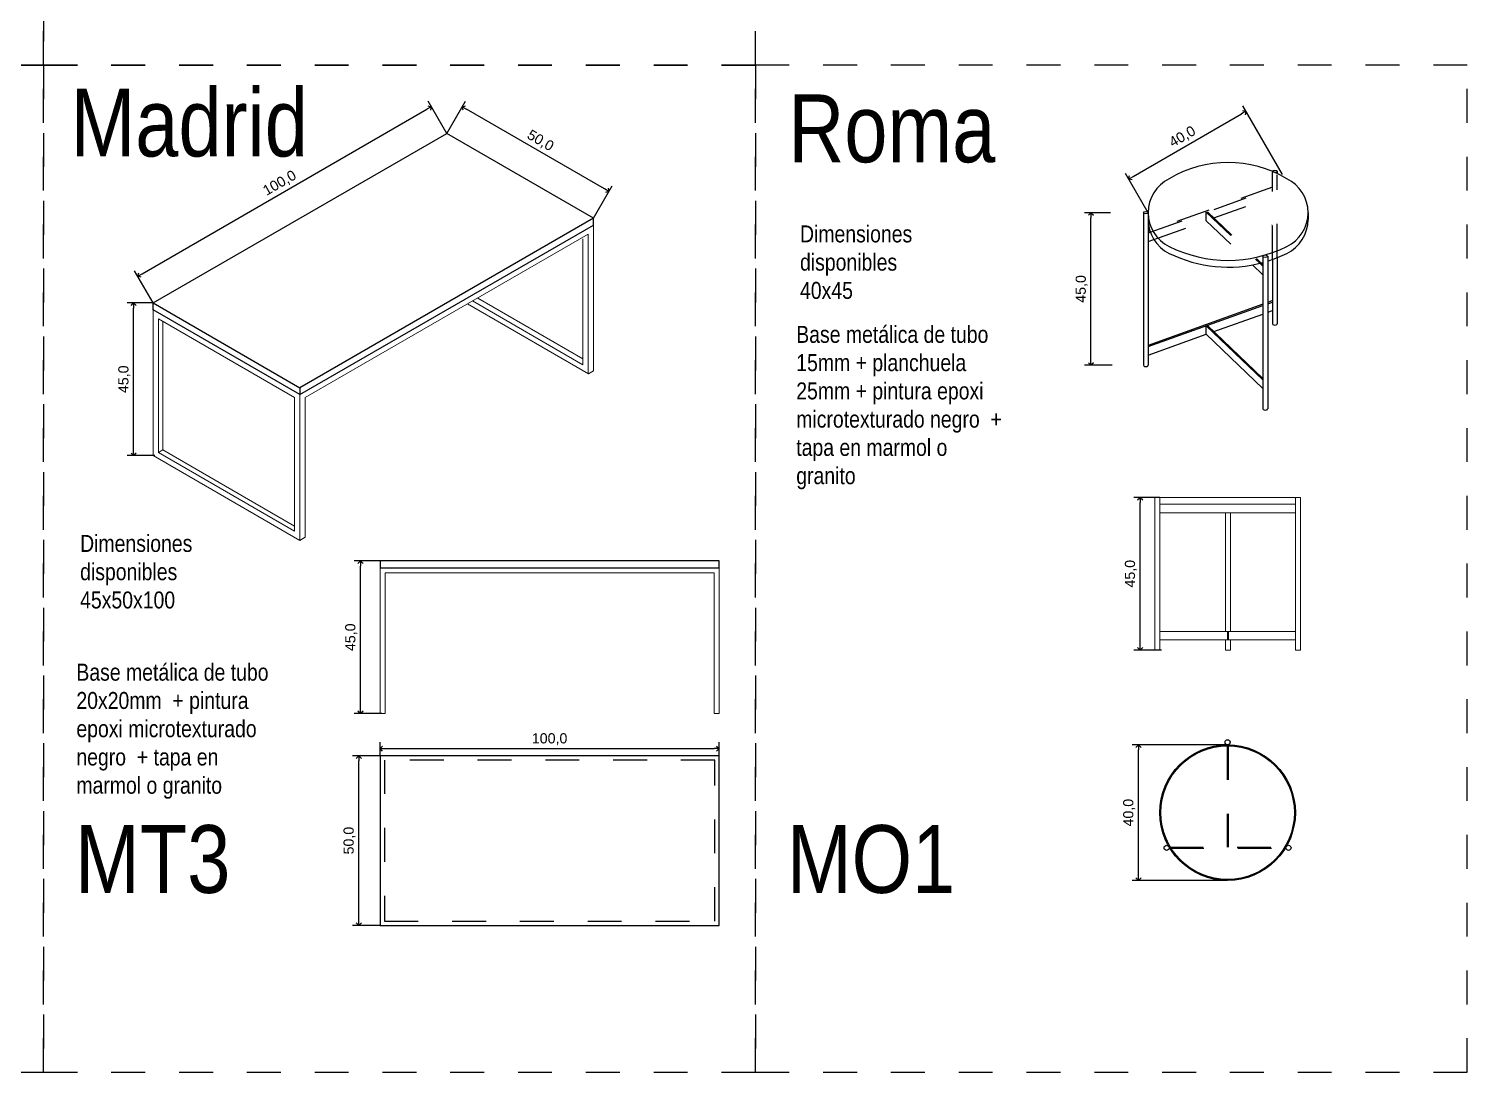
# Model space of a CAD drawing. Header units: millimetres. Extents: x 9178.3 to 9194.4, y -3701.7 to -3678.5.
# Drawn here: x 9182.468 to 9186.712, y -3687.236 to -3684.158 of the extents above; entities that cross this region are included whole.
import ezdxf

# ---------------------------------------------------------------- set-up
doc = ezdxf.new("R2010")
doc.units = ezdxf.units.MM
doc.header["$LTSCALE"] = 0.1
doc.linetypes.add('LÍNEAS_OCULTAS2', pattern=[4.7625, 3.175, -1.5875])
for name, color, linetype, lineweight in [('Carpinteria Perfil', 1, 'Continuous', 13), ('TEXTO', 2, 'Continuous', 9), ('Vista 2', 52, 'Continuous', 20), ('Vista 3', 67, 'Continuous', 15), ('Vista 6', 250, 'Continuous', 5)]:
    doc.layers.add(name, color=color, linetype=linetype, lineweight=lineweight)
for name, color, linetype in [('cotas', 251, 'Continuous'), ('Muros_corte', 4, 'Continuous'), ('Proyecciones', 40, 'LÍNEAS_OCULTAS2')]:
    doc.layers.add(name, color=color, linetype=linetype)
doc.styles.add('arial', font='arial.ttf')
doc.dimstyles.new('Copia(2) de 1.25', dxfattribs={"dimscale": 0.75, "dimtxt": 0.04, "dimasz": 0.02, "dimexe": 0.025, "dimexo": 0, "dimgap": 0.0125, "dimtad": 1, "dimdec": 1, "dimlfac": 100, "dimzin": 0, "dimtxsty": 'arial', "dimblk": 'OPEN90', "dimcen": 0.0125, "dimadec": 0, "dimazin": 0, "dimtm": 1e-09, "dimtfac": 1, "dimtdec": 1, "dimtofl": 0, "dimtmove": 0, "dimatfit": 3, "dimldrblk": 'DOT', "dimfxl": 1, "dimtolj": 1, "dimtzin": 0, "dimarcsym": 0})

# ---------------------------------------------------------------- blocks, each defined once
blk = doc.blocks.new('_Open90')
at = {"color": 0, "linetype": 'ByBlock', "lineweight": -2}
for p, q in [((0, 0), (-1, 0)), ((-0.5, 0.5), (0, 0)), ((0, 0), (-0.5, -0.5))]:
    blk.add_line(p, q, dxfattribs=at)
blk = doc.blocks.new('*D2452')
at = {"layer": 'cotas', "color": 0, "lineweight": -2, "ltscale": 0.01, "transparency": 16777216}
for p, q in [((9183.5049, -3685.7277), (9183.4284, -3685.7277)), ((9183.4471, -3686.1627), (9183.4471, -3685.7427)), ((9183.5099, -3686.1777), (9183.4284, -3686.1777))]:
    blk.add_line(p, q, dxfattribs=at)
at = {"layer": 'Defpoints', "color": 0, "ltscale": 0.01, "transparency": 16777216}
for p in [(9183.4471, -3685.7277), (9183.5049, -3685.7277), (9183.5099, -3686.1777)]:
    blk.add_point(p, dxfattribs=at)
at = {"layer": 'cotas', "color": 0, "lineweight": -2, "ltscale": 0.01, "transparency": 16777216, "xscale": 0.015, "yscale": 0.015, "zscale": 0.015}
for p, rotation in [((9183.4471, -3685.7277), 90), ((9183.4471, -3686.1777), 270)]:
    blk.add_blockref('_Open90', p, dxfattribs=dict(at, rotation=rotation))
at = {"layer": 'cotas', "color": 0, "ltscale": 0.01, "transparency": 16777216, "insert": (9183.4197, -3685.9527), "char_height": 0.03, "attachment_point": 5, "rotation": 90, "style": 'arial'}
blk.add_mtext('\\A1;45,0', dxfattribs=at)
blk = doc.blocks.new('_DOT')
at = {"color": 0, "linetype": 'ByBlock'}
blk.add_line((-0.5, 0), (-1, 0), dxfattribs=at)
at = {"color": 0, "linetype": 'ByBlock', "const_width": 0.5}
blk.add_lwpolyline([(-0.25, 0, 1), (0.25, 0, 1)], format="xyb", close=True, dxfattribs=at)
blk = doc.blocks.new('*D2453')
at = {"layer": 'cotas', "color": 0, "lineweight": -2, "ltscale": 0.01, "transparency": 16777216}
for p, q in [((9183.5049, -3686.3024), (9183.5049, -3686.2621)), ((9184.5049, -3686.3024), (9184.5049, -3686.2621)), ((9183.5199, -3686.2809), (9184.4899, -3686.2809))]:
    blk.add_line(p, q, dxfattribs=at)
at = {"layer": 'Defpoints', "color": 0, "ltscale": 0.01, "transparency": 16777216}
for p in [(9183.5049, -3686.3024), (9184.5049, -3686.2809), (9184.5049, -3686.3024)]:
    blk.add_point(p, dxfattribs=at)
at = {"layer": 'cotas', "color": 0, "lineweight": -2, "ltscale": 0.01, "transparency": 16777216, "xscale": 0.015, "yscale": 0.015, "zscale": 0.015, "rotation": 180}
blk.add_blockref('_Open90', (9183.5049, -3686.2809), dxfattribs=at)
at = {"layer": 'cotas', "color": 0, "lineweight": -2, "ltscale": 0.01, "transparency": 16777216, "xscale": 0.015, "yscale": 0.015, "zscale": 0.015}
blk.add_blockref('_Open90', (9184.5049, -3686.2809), dxfattribs=at)
at = {"layer": 'cotas', "color": 0, "ltscale": 0.01, "transparency": 16777216, "insert": (9184.0049, -3686.2535), "char_height": 0.03, "attachment_point": 5, "style": 'arial'}
blk.add_mtext('\\A1;100,0', dxfattribs=at)
blk = doc.blocks.new('*D2454')
at = {"layer": 'cotas', "color": 0, "lineweight": -2, "ltscale": 0.01, "transparency": 16777216}
for p, q in [((9183.5049, -3686.3024), (9183.4234, -3686.3024)), ((9183.4421, -3686.7874), (9183.4421, -3686.3174)), ((9183.5049, -3686.8024), (9183.4234, -3686.8024))]:
    blk.add_line(p, q, dxfattribs=at)
at = {"layer": 'Defpoints', "color": 0, "ltscale": 0.01, "transparency": 16777216}
for p in [(9183.4421, -3686.3024), (9183.5049, -3686.3024), (9183.5049, -3686.8024)]:
    blk.add_point(p, dxfattribs=at)
at = {"layer": 'cotas', "color": 0, "lineweight": -2, "ltscale": 0.01, "transparency": 16777216, "xscale": 0.015, "yscale": 0.015, "zscale": 0.015}
for p, rotation in [((9183.4421, -3686.3024), 90), ((9183.4421, -3686.8024), 270)]:
    blk.add_blockref('_Open90', p, dxfattribs=dict(at, rotation=rotation))
at = {"layer": 'cotas', "color": 0, "ltscale": 0.01, "transparency": 16777216, "insert": (9183.4147, -3686.5524), "char_height": 0.03, "attachment_point": 5, "rotation": 90, "style": 'arial'}
blk.add_mtext('\\A1;50,0', dxfattribs=at)
blk = doc.blocks.new('*D2455')
at = {"layer": 'cotas', "color": 0, "lineweight": -2, "ltscale": 0.01, "transparency": 16777216}
for p, q in [((9182.8354, -3684.9668), (9182.7589, -3684.9668)), ((9182.7777, -3685.4018), (9182.7777, -3684.9818)), ((9182.8404, -3685.4168), (9182.7589, -3685.4168))]:
    blk.add_line(p, q, dxfattribs=at)
at = {"layer": 'Defpoints', "color": 0, "ltscale": 0.01, "transparency": 16777216}
for p in [(9182.7777, -3684.9668), (9182.8354, -3684.9668), (9182.8404, -3685.4168)]:
    blk.add_point(p, dxfattribs=at)
at = {"layer": 'cotas', "color": 0, "lineweight": -2, "ltscale": 0.01, "transparency": 16777216, "xscale": 0.015, "yscale": 0.015, "zscale": 0.015}
for p, rotation in [((9182.7777, -3684.9668), 90), ((9182.7777, -3685.4168), 270)]:
    blk.add_blockref('_Open90', p, dxfattribs=dict(at, rotation=rotation))
at = {"layer": 'cotas', "color": 0, "ltscale": 0.01, "transparency": 16777216, "insert": (9182.7503, -3685.1918), "char_height": 0.03, "attachment_point": 5, "rotation": 90, "style": 'arial'}
blk.add_mtext('\\A1;45,0', dxfattribs=at)
blk = doc.blocks.new('*D2460')
at = {"layer": 'cotas', "color": 0, "lineweight": -2, "ltscale": 0.01, "transparency": 16777216}
for p, q in [((9186.0049, -3686.27), (9185.7234, -3686.27)), ((9185.7421, -3686.655), (9185.7421, -3686.285)), ((9186.0049, -3686.67), (9185.7234, -3686.67))]:
    blk.add_line(p, q, dxfattribs=at)
at = {"layer": 'Defpoints', "color": 0, "ltscale": 0.01, "transparency": 16777216}
for p in [(9185.7421, -3686.27), (9186.0049, -3686.27), (9186.0049, -3686.67)]:
    blk.add_point(p, dxfattribs=at)
at = {"layer": 'cotas', "color": 0, "lineweight": -2, "ltscale": 0.01, "transparency": 16777216, "xscale": 0.015, "yscale": 0.015, "zscale": 0.015}
for p, rotation in [((9185.7421, -3686.27), 90), ((9185.7421, -3686.67), 270)]:
    blk.add_blockref('_Open90', p, dxfattribs=dict(at, rotation=rotation))
at = {"layer": 'cotas', "color": 0, "ltscale": 0.01, "transparency": 16777216, "insert": (9185.7147, -3686.47), "char_height": 0.03, "attachment_point": 5, "rotation": 90, "style": 'arial'}
blk.add_mtext('\\A1;40,0', dxfattribs=at)
blk = doc.blocks.new('*D2461')
at = {"layer": 'cotas', "color": 0, "lineweight": -2, "ltscale": 0.01, "transparency": 16777216}
for p, q in [((9185.6597, -3684.7004), (9185.5832, -3684.7004)), ((9185.6019, -3685.1354), (9185.6019, -3684.7154)), ((9185.6647, -3685.1504), (9185.5832, -3685.1504))]:
    blk.add_line(p, q, dxfattribs=at)
at = {"layer": 'Defpoints', "color": 0, "ltscale": 0.01, "transparency": 16777216}
for p in [(9185.6019, -3684.7004), (9185.6597, -3684.7004), (9185.6647, -3685.1504)]:
    blk.add_point(p, dxfattribs=at)
at = {"layer": 'cotas', "color": 0, "lineweight": -2, "ltscale": 0.01, "transparency": 16777216, "xscale": 0.015, "yscale": 0.015, "zscale": 0.015}
for p, rotation in [((9185.6019, -3684.7004), 90), ((9185.6019, -3685.1504), 270)]:
    blk.add_blockref('_Open90', p, dxfattribs=dict(at, rotation=rotation))
at = {"layer": 'cotas', "color": 0, "ltscale": 0.01, "transparency": 16777216, "insert": (9185.5745, -3684.9254), "char_height": 0.03, "attachment_point": 5, "rotation": 90, "style": 'arial'}
blk.add_mtext('\\A1;45,0', dxfattribs=at)
blk = doc.blocks.new('*D2462')
at = {"layer": 'cotas', "color": 0, "lineweight": -2, "ltscale": 0.01, "transparency": 16777216}
for p, q in [((9185.8049, -3685.5403), (9185.7284, -3685.5403)), ((9185.7471, -3685.9753), (9185.7471, -3685.5553)), ((9185.8099, -3685.9903), (9185.7284, -3685.9903))]:
    blk.add_line(p, q, dxfattribs=at)
at = {"layer": 'Defpoints', "color": 0, "ltscale": 0.01, "transparency": 16777216}
for p in [(9185.7471, -3685.5403), (9185.8049, -3685.5403), (9185.8099, -3685.9903)]:
    blk.add_point(p, dxfattribs=at)
at = {"layer": 'cotas', "color": 0, "lineweight": -2, "ltscale": 0.01, "transparency": 16777216, "xscale": 0.015, "yscale": 0.015, "zscale": 0.015}
for p, rotation in [((9185.7471, -3685.5403), 90), ((9185.7471, -3685.9903), 270)]:
    blk.add_blockref('_Open90', p, dxfattribs=dict(at, rotation=rotation))
at = {"layer": 'cotas', "color": 0, "ltscale": 0.01, "transparency": 16777216, "insert": (9185.7197, -3685.7653), "char_height": 0.03, "attachment_point": 5, "rotation": 90, "style": 'arial'}
blk.add_mtext('\\A1;45,0', dxfattribs=at)
blk = doc.blocks.new('*D2484')
at = {"layer": 'cotas', "color": 0, "lineweight": -2, "ltscale": 0.01, "transparency": 16777216}
for p, q in [((9182.8029, -3684.8804), (9183.6429, -3684.3954)), ((9183.7015, -3684.4668), (9183.6465, -3684.3717)), ((9182.8354, -3684.9668), (9182.7805, -3684.8717))]:
    blk.add_line(p, q, dxfattribs=at)
at = {"layer": 'Defpoints', "color": 0, "ltscale": 0.01, "transparency": 16777216}
for p in [(9183.6559, -3684.3879), (9183.7015, -3684.4668), (9182.8354, -3684.9668)]:
    blk.add_point(p, dxfattribs=at)
at = {"layer": 'cotas', "color": 0, "lineweight": -2, "ltscale": 0.01, "transparency": 16777216, "xscale": 0.015, "yscale": 0.015, "zscale": 0.015}
for p, rotation in [((9183.6559, -3684.3879), 30.00000000047555), ((9182.7899, -3684.8879), 210.0000000004756)]:
    blk.add_blockref('_Open90', p, dxfattribs=dict(at, rotation=rotation))
at = {"layer": 'cotas', "color": 0, "ltscale": 0.01, "transparency": 16777216, "insert": (9183.2092, -3684.6142), "char_height": 0.03, "attachment_point": 5, "rotation": 30, "style": 'arial'}
blk.add_mtext('\\A1;100,0', dxfattribs=at)
blk = doc.blocks.new('*D2485')
at = {"layer": 'cotas', "color": 0, "lineweight": -2, "ltscale": 0.01, "transparency": 16777216}
for p, q in [((9183.7015, -3684.4668), (9183.7564, -3684.3717)), ((9184.167, -3684.6304), (9183.76, -3684.3954)), ((9184.1345, -3684.7168), (9184.1894, -3684.6217))]:
    blk.add_line(p, q, dxfattribs=at)
at = {"layer": 'Defpoints', "color": 0, "ltscale": 0.01, "transparency": 16777216}
for p in [(9183.747, -3684.3879), (9183.7015, -3684.4668), (9184.1345, -3684.7168)]:
    blk.add_point(p, dxfattribs=at)
at = {"layer": 'cotas', "color": 0, "lineweight": -2, "ltscale": 0.01, "transparency": 16777216, "xscale": 0.015, "yscale": 0.015, "zscale": 0.015}
for p, rotation in [((9183.747, -3684.3879), 149.9999999994767), ((9184.18, -3684.6379), 329.9999999994767)]:
    blk.add_blockref('_Open90', p, dxfattribs=dict(at, rotation=rotation))
at = {"layer": 'cotas', "color": 0, "ltscale": 0.01, "transparency": 16777216, "insert": (9183.9772, -3684.4892), "char_height": 0.03, "attachment_point": 5, "rotation": 330, "style": 'arial'}
blk.add_mtext('\\A1;50,0', dxfattribs=at)
blk = doc.blocks.new('*D2486')
at = {"layer": 'cotas', "color": 0, "lineweight": -2, "ltscale": 0.01, "transparency": 16777216}
for p, q in [((9186.1669, -3684.588), (9186.0498, -3684.3852)), ((9185.7261, -3684.5937), (9186.0462, -3684.4089)), ((9185.7704, -3684.7004), (9185.7037, -3684.585))]:
    blk.add_line(p, q, dxfattribs=at)
at = {"layer": 'Defpoints', "color": 0, "ltscale": 0.01, "transparency": 16777216}
for p in [(9186.0592, -3684.4014), (9186.1669, -3684.588), (9185.7704, -3684.7004)]:
    blk.add_point(p, dxfattribs=at)
at = {"layer": 'cotas', "color": 0, "lineweight": -2, "ltscale": 0.01, "transparency": 16777216, "xscale": 0.015, "yscale": 0.015, "zscale": 0.015}
for p, rotation in [((9186.0592, -3684.4014), 30.00000000047555), ((9185.7131, -3684.6012), 210.0000000004756)]:
    blk.add_blockref('_Open90', p, dxfattribs=dict(at, rotation=rotation))
at = {"layer": 'cotas', "color": 0, "ltscale": 0.01, "transparency": 16777216, "insert": (9185.8724, -3684.4776), "char_height": 0.03, "attachment_point": 5, "rotation": 30, "style": 'arial'}
blk.add_mtext('\\A1;40,0', dxfattribs=at)

msp = doc.modelspace()

# ---------------------------------------------------------------- linework, layer by layer
at = {"layer": 'Carpinteria Perfil', "ltscale": 0.1}
for points in [[(9185.8049, -3685.5403), (9185.8049, -3685.9903), (9185.7899, -3685.9903), (9185.7899, -3685.5403)], [(9186.2049, -3685.5403), (9186.2049, -3685.9903), (9186.2199, -3685.9903), (9186.2199, -3685.5403)], [(9185.8049, -3685.5603), (9186.2049, -3685.5603), (9186.2049, -3685.5853), (9185.8049, -3685.5853)], [(9185.8049, -3685.9353), (9186.2049, -3685.9353), (9186.2049, -3685.9603), (9185.8049, -3685.9603)]]:
    msp.add_lwpolyline(points, close=True, dxfattribs=at)
for points in [[(9184.4899, -3686.1777), (9184.5049, -3686.1777), (9184.5049, -3685.7477), (9183.5049, -3685.7477), (9183.5049, -3686.1777), (9183.5199, -3686.1777)], [(9183.5199, -3685.7627), (9183.5199, -3686.1777)], [(9184.4899, -3686.1777), (9184.4899, -3685.7627), (9183.5199, -3685.7627)], [(9186.0073, -3685.9603), (9186.0043, -3685.9603), (9186.0043, -3685.9353), (9186.0073, -3685.9353), (9186.0073, -3685.9603)]]:
    msp.add_lwpolyline(points, dxfattribs=at)
at = {"layer": 'Muros_corte', "ltscale": 0.1}
for points in [[(9182.8354, -3684.9668), (9183.7015, -3684.4668)], [(9184.1345, -3684.7168), (9183.7015, -3684.4668)], [(9186.1377, -3684.5784), (9186.1377, -3684.5791)], [(9186.1516, -3684.5784), (9186.1516, -3684.5854)], [(9186.1516, -3684.5784), (9186.1516, -3684.5854)], [(9183.2684, -3685.2368), (9184.1345, -3684.7368), (9184.1345, -3684.7168), (9183.2684, -3685.2168), (9183.2684, -3685.2368)], [(9185.7565, -3684.7004), (9185.7565, -3685.1504)], [(9185.7704, -3684.7004), (9185.7704, -3685.1504)], [(9185.7704, -3684.7204), (9185.7704, -3684.7404)], [(9186.2425, -3684.7004), (9186.2425, -3684.7204)], [(9185.776, -3684.7554), (9185.7705, -3684.7574)], [(9185.7705, -3684.7604), (9185.7769, -3684.7581)], [(9185.7705, -3684.7854), (9185.7873, -3684.7794)], [(9186.0786, -3684.8543), (9186.1093, -3684.8836)], [(9186.0787, -3684.8543), (9186.1094, -3684.8836)], [(9186.1, -3684.8496), (9186.1094, -3684.8586)], [(9186.1034, -3684.8487), (9186.1094, -3684.8544)], [(9186.1093, -3684.8289), (9186.1093, -3685.2789)], [(9186.1232, -3684.8289), (9186.1232, -3684.8689)], [(9186.1232, -3684.8289), (9186.1232, -3685.2789)], [(9186.1377, -3684.8382), (9186.1377, -3685.0284)], [(9186.1516, -3684.8329), (9186.1516, -3685.0284)], [(9182.8354, -3684.9868), (9182.8354, -3684.9668), (9183.2684, -3685.2168), (9183.2684, -3685.2368), (9182.8354, -3684.9868)], [(9186.1093, -3684.9701), (9185.7704, -3685.0924)], [(9185.7704, -3685.0954), (9186.1093, -3684.9743)], [(9186.1377, -3684.9599), (9186.1232, -3684.9651)], [(9186.1232, -3684.9693), (9186.1377, -3684.9641)], [(9186.1232, -3684.9943), (9186.1377, -3684.9891)], [(9185.9421, -3685.034), (9186.1093, -3685.1936)], [(9185.9421, -3685.059), (9185.9421, -3685.034)], [(9185.9452, -3685.0329), (9186.1093, -3685.1894)], [(9185.9643, -3685.0511), (9186.1093, -3684.9993)], [(9185.7704, -3685.1204), (9185.9421, -3685.059)], [(9185.9421, -3685.059), (9186.1093, -3685.2186)], [(9183.5049, -3685.7477), (9184.5049, -3685.7477), (9184.5049, -3685.7277), (9183.5049, -3685.7277), (9183.5049, -3685.7477), (9184.4999, -3685.7477)], [(9185.8325, -3686.5722), (9185.833, -3686.5722)], [(9185.8325, -3686.5752), (9185.8348, -3686.5752)], [(9186.175, -3686.5752), (9186.1772, -3686.5752)], [(9186.1768, -3686.5722), (9186.1772, -3686.5722)]]:
    msp.add_lwpolyline(points, dxfattribs=at)
for points in [[(9185.8329, -3684.6004, 0.625334), (9185.8329, -3684.8004, 0.234925), (9186.1793, -3684.8004, 0.63165), (9186.1793, -3684.6004, 0.278437), (9185.8329, -3684.6004, 0.767327)], [(9185.7704, -3684.7204, 0.286926), (9185.8329, -3684.8204, 0.184549), (9186.1093, -3684.8472, 0.184549)], [(9186.1232, -3684.8431, 0.03897), (9186.1793, -3684.8204, 0.289378), (9186.2425, -3684.7204)]]:
    msp.add_lwpolyline(points, format="xyb", dxfattribs=at)
msp.add_lwpolyline([(9183.5049, -3686.3024), (9183.5049, -3686.8024), (9184.5049, -3686.8024), (9184.5049, -3686.3024)], close=True, dxfattribs=at)
for centre, radius in [((9186.0049, -3686.2625), 0.0075), ((9186.0049, -3686.47), 0.2), ((9186.0049, -3686.47), 0.197), ((9185.8252, -3686.5737), 0.0075), ((9186.1846, -3686.5737), 0.0075)]:
    msp.add_circle(centre, radius, dxfattribs=at)
for centre in [(9186.1446, -3684.5784), (9185.7634, -3684.7004), (9186.1162, -3684.8289)]:
    msp.add_ellipse(centre, major_axis=(-0.00694, 0), ratio=0.541673, dxfattribs=at)
for centre in [(9186.1446, -3685.0284), (9185.7634, -3685.1504), (9186.1162, -3685.2789)]:
    msp.add_ellipse(centre, major_axis=(-0.00694, 0), ratio=0.541673, start_param=0, end_param=3.141593, dxfattribs=at)
at = {"layer": 'Proyecciones', "color": 3, "ltscale": 0.1}
for points in [[(9180.4119, -3681.2955), (9180.4119, -3684.2655), (9182.5119, -3684.2655), (9182.5119, -3681.2955), (9180.4119, -3681.2955)], [(9182.5119, -3681.2955), (9182.5119, -3684.2655), (9184.6119, -3684.2655), (9184.6119, -3681.2955), (9182.5119, -3681.2955)], [(9180.4119, -3684.2655), (9180.4119, -3687.2355), (9182.5119, -3687.2355), (9182.5119, -3684.2655), (9180.4119, -3684.2655)], [(9182.5119, -3684.2655), (9182.5119, -3687.2355), (9184.6119, -3687.2355), (9184.6119, -3684.2655), (9182.5119, -3684.2655)], [(9184.6119, -3684.2655), (9184.6119, -3687.2355), (9186.7119, -3687.2355), (9186.7119, -3684.2655), (9184.6119, -3684.2655)]]:
    msp.add_lwpolyline(points, dxfattribs=at)
at = {"layer": 'Proyecciones', "color": 1, "ltscale": 0.1}
for points in [[(9186.1377, -3684.8382), (9186.1377, -3684.5824)], [(9186.1516, -3684.8329), (9186.1516, -3684.5888)], [(9186.1377, -3684.6249), (9185.776, -3684.7554)], [(9185.7769, -3684.7581), (9186.1377, -3684.6291)], [(9185.9644, -3684.7161), (9186.1377, -3684.6541)], [(9185.9422, -3684.699), (9186.1, -3684.8496)], [(9185.9422, -3684.724), (9185.9422, -3684.699)], [(9185.9453, -3684.6979), (9186.1034, -3684.8487)], [(9185.7873, -3684.7794), (9185.9422, -3684.724)], [(9185.9422, -3684.724), (9186.0787, -3684.8543)], [(9186.0034, -3686.273), (9186.0034, -3686.5722)], [(9186.0064, -3686.273), (9186.0064, -3686.5722)], [(9185.833, -3686.5722), (9186.1733, -3686.5722)], [(9185.8348, -3686.5752), (9186.1714, -3686.5752)]]:
    msp.add_lwpolyline(points, dxfattribs=at)
msp.add_lwpolyline([(9183.5174, -3686.3149), (9183.5174, -3686.7899), (9184.4924, -3686.7899), (9184.4924, -3686.3149)], close=True, dxfattribs=at)
at = {"layer": 'Vista 2', "ltscale": 0.1}
msp.add_lwpolyline([(9185.8049, -3685.5603), (9186.2049, -3685.5603), (9186.2049, -3685.5403), (9185.8049, -3685.5403), (9185.8049, -3685.5603), (9186.1999, -3685.5603)], dxfattribs=at)
at = {"layer": 'Vista 3', "ltscale": 0.1}
for points in [[(9184.1195, -3685.1755), (9184.1345, -3685.1668), (9184.1345, -3684.7368), (9183.2684, -3685.2368), (9182.8354, -3684.9868), (9182.8354, -3685.4168)], [(9184.1188, -3685.1751), (9184.1188, -3684.7639), (9183.2841, -3685.2458)], [(9184.1031, -3685.1487), (9184.1031, -3684.778)], [(9183.2528, -3685.2458), (9182.8511, -3685.0139), (9182.8511, -3685.4078), (9183.2528, -3685.6397)], [(9182.8641, -3685.0214), (9182.8641, -3685.4003), (9183.2528, -3685.6247)], [(9183.2528, -3685.2458), (9183.2528, -3685.6397)], [(9183.2684, -3685.2368), (9183.2684, -3685.6668)], [(9183.2841, -3685.2458), (9183.2841, -3685.6578)], [(9182.8354, -3685.4168), (9183.2684, -3685.6668), (9183.2841, -3685.6578)], [(9182.8511, -3685.4078), (9182.8641, -3685.4003)]]:
    msp.add_lwpolyline(points, dxfattribs=at)
at = {"layer": 'Vista 6', "ltscale": 0.1}
for points in [[(9186.1359, -3684.7359), (9186.136, -3684.7382)], [(9184.1031, -3685.1314), (9183.7927, -3684.9522)], [(9184.1195, -3685.1755), (9183.7627, -3684.9695)], [(9184.1031, -3685.1487), (9183.7777, -3684.9608)], [(9185.8269, -3685.5603), (9186.1829, -3685.5603)], [(9183.5269, -3685.7477), (9184.4829, -3685.7477)]]:
    msp.add_lwpolyline(points, dxfattribs=at)
for points in [[(9185.9983, -3685.5853), (9185.9983, -3685.9353), (9186.0133, -3685.9353), (9186.0133, -3685.5853)], [(9185.9983, -3685.9603), (9185.9983, -3685.9903), (9186.0133, -3685.9903), (9186.0133, -3685.9603)]]:
    msp.add_lwpolyline(points, close=True, dxfattribs=at)

# ---------------------------------------------------------------- texts
at = {"layer": 'TEXTO', "attachment_point": 7}
for s, insert, char_height, width in [('{\\fArial Narrow|b0|i0|c0|p34;Madrid}', (9182.5917, -3684.5374), 0.2, 0.063775), ('{\\fArial Narrow|b0|i0|c0|p34;Roma}', (9184.7089, -3684.5546), 0.2, 0.063775), ('{\\fArial Narrow|b0|i0|c0|p34;Dimensiones disponibles\\P40x45}', (9184.7436, -3684.9554), 0.05, 0.004714), ('{\\fArial Narrow|b0|i0|c0|p34;Base metálica de tubo 15mm + planchuela 25mm + pintura epoxi microtexturado negro  + tapa en marmol o granito}', (9184.7325, -3685.5162), 0.05, 0.615795), ('{\\fArial Narrow|b0|i0|c0|p34;Dimensiones disponibles\\P45x50x100}', (9182.6199, -3685.8684), 0.05, 0.004714), ('{\\fArial Narrow|b0|i0|c0|p34;Base metálica de tubo 20x20mm  + pintura epoxi microtexturado negro  + tapa en marmol o granito}', (9182.6089, -3686.4292), 0.05, 0.615795), ('{\\fArial Narrow|b0|i0|c0|p34;MT3}', (9182.605, -3686.7096), 0.2, 0.018858), ('{\\fArial Narrow|b0|i0|c0|p34;MO1}', (9184.705, -3686.7096), 0.2, 0.018858)]:
    msp.add_mtext(s, dxfattribs=dict(at, insert=insert, char_height=char_height, width=width))

# ---------------------------------------------------------------- dimensions: what is measured, and where the dimension line sits
at = {"layer": 'cotas', "ltscale": 0.01}
for base, p1, p2, angle, picture, middle in [((9183.6559, -3684.3879), (9182.8354, -3684.9668), (9183.7015, -3684.4668), 30, '*D2484', (9183.2092, -3684.6142)), ((9183.747, -3684.3879), (9184.1345, -3684.7168), (9183.7015, -3684.4668), 150, '*D2485', (9183.9772, -3684.4892)), ((9186.0592, -3684.4014), (9185.7704, -3684.7004), (9186.1669, -3684.588), 30, '*D2486', (9185.8724, -3684.4776)), ((9185.6019, -3684.7004), (9185.6647, -3685.1504), (9185.6597, -3684.7004), 90, '*D2461', (9185.5745, -3684.9254)), ((9182.7777, -3684.9668), (9182.8404, -3685.4168), (9182.8354, -3684.9668), 90, '*D2455', (9182.7503, -3685.1918)), ((9185.7471, -3685.5403), (9185.8099, -3685.9903), (9185.8049, -3685.5403), 90, '*D2462', (9185.7197, -3685.7653)), ((9183.4471, -3685.7277), (9183.5099, -3686.1777), (9183.5049, -3685.7277), 90, '*D2452', (9183.4197, -3685.9527)), ((9183.4421, -3686.3024), (9183.5049, -3686.8024), (9183.5049, -3686.3024), 90, '*D2454', (9183.4147, -3686.5524)), ((9185.7421, -3686.27), (9186.0049, -3686.67), (9186.0049, -3686.27), 90, '*D2460', (9185.7147, -3686.47))]:
    dim = msp.add_linear_dim(base=base, p1=p1, p2=p2, angle=angle, dimstyle='Copia(2) de 1.25', dxfattribs=at)
    dim.commit()
    dim.dimension.update_dxf_attribs({"geometry": picture, "text_midpoint": middle})
dim = msp.add_linear_dim(base=(9184.5049, -3686.2809), p1=(9183.5049, -3686.3024), p2=(9184.5049, -3686.3024), dimstyle='Copia(2) de 1.25', dxfattribs=at)
dim.commit()
dim.dimension.update_dxf_attribs({"geometry": '*D2453', "text_midpoint": (9184.0049, -3686.2535)})

doc.saveas('drawing.dxf')
